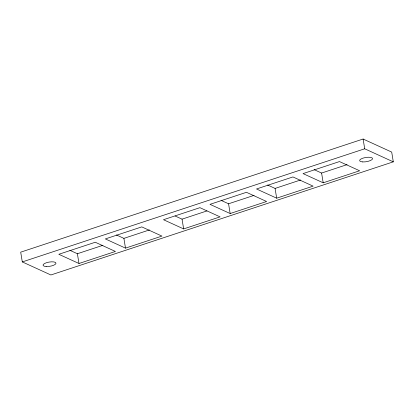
<?xml version="1.0" encoding="UTF-8"?>
<svg xmlns="http://www.w3.org/2000/svg" width="414" height="414" viewBox="0 0 414 414"><rect width="100%" height="100%" fill="white"/><g stroke="black" fill="none" stroke-linecap="round" stroke-linejoin="round"><path stroke-width="0.62" d="M363.109 139.026L20.7 252.157L22.299 261.917L50.891 274.974L393.3 161.843L391.701 152.083L363.109 139.026L364.708 148.786L393.3 161.843M22.299 261.917L364.708 148.786M69.899 250.32L77.387 253.735L102.895 245.311M116.417 234.95L123.9 238.371L149.407 229.941M175.138 216.004L182.046 219.156L206.948 210.933M221.076 200.371L228.564 203.786L254.072 195.361M267.594 185.001L275.077 188.422L300.585 179.992M314.107 169.631L321.595 173.052L347.103 164.622M78.986 263.495L115.423 251.458L95.267 242.252L58.824 254.294L78.986 263.495L77.387 253.735M125.499 248.126L161.936 236.089L141.779 226.888L105.342 238.925L125.499 248.126L123.9 238.371M183.645 228.916L220.082 216.879L199.926 207.673L163.489 219.715L183.645 228.916L182.046 219.156M230.163 213.546L266.6 201.509L246.439 192.308L210.001 204.345L230.163 213.546L228.564 203.786M276.676 198.182L313.113 186.14L292.957 176.938L256.52 188.975L276.676 198.182L275.077 188.422M323.194 182.812L359.631 170.77L339.475 161.569L303.038 173.606L323.194 182.812L321.595 173.052M46.166 266.523A6.572 2.142 -9.3 0 0 56.014 263.268A6.572 2.142 -9.3 0 0 46.368 262.74A6.572 2.142 -9.3 0 0 46.166 266.523M362.731 161.926A6.572 2.142 -9.3 0 0 372.579 158.676A6.572 2.142 -9.3 0 0 362.938 158.148A6.572 2.142 -9.3 0 0 362.731 161.926"/></g></svg>
